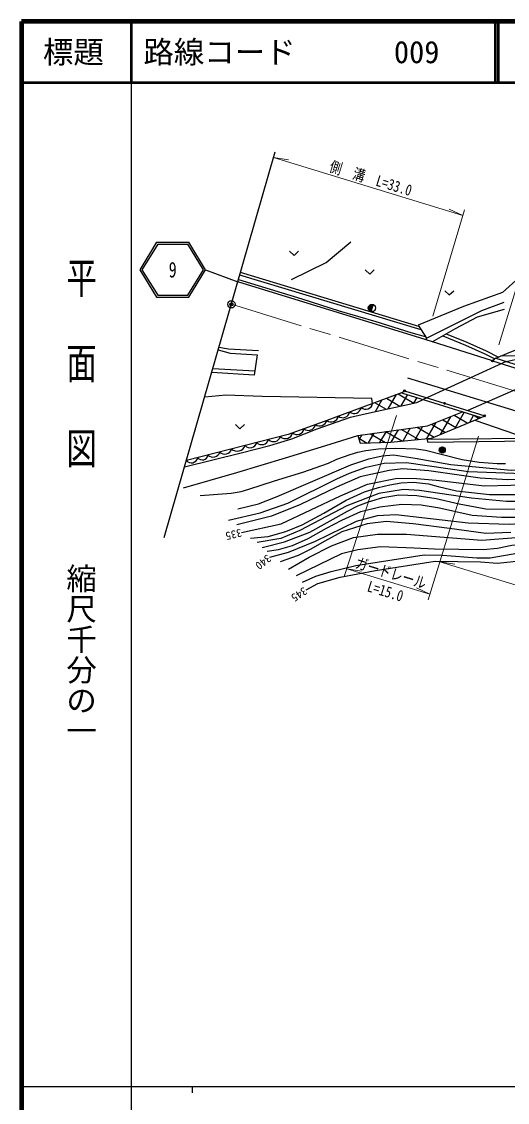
# Model space of a CAD drawing. Units: millimetres at full size, sheet at 1:1000; details may follow other scales. Extents: x 40000 to 680000, y 20000 to 380000.
# Drawn here: x 40000 to 119780, y 202409 to 380000 of the extents above; entities that cross this region are included whole.
import ezdxf
from ezdxf.enums import TextEntityAlignment as Align

# ---------------------------------------------------------------- set-up
doc = ezdxf.new("R2010")
doc.units = ezdxf.units.MM
doc.header["$LTSCALE"] = 1000
doc.header["$PDMODE"] = 32
doc.header["$PDSIZE"] = 500
doc.linetypes.add('CHAIN', pattern=[18.5, 12, -1.5, 3.5, -1.5])
doc.linetypes.add('DASHED', pattern=[7.5, 6, -1.5])
for name, color, linetype, lineweight in [('M-BGD', 7, 'Continuous', 25), ('M-BMK', 2, 'CHAIN', 13), ('M-BMK-OTRS', 5, 'Continuous', 25), ('M-BMK-SRVR', 3, 'Continuous', 25), ('M-STR-HTXT', 7, 'Continuous', 13), ('M-STR-STR1', 1, 'Continuous', 25), ('M-STR-STRC', 7, 'Continuous', 25), ('M-TTL', 2, 'Continuous', 140), ('M-TTL-BAND', 7, 'Continuous', 25), ('M-TTL-LINE', 7, 'Continuous', 50)]:
    doc.layers.add(name, color=color, linetype=linetype, lineweight=lineweight)
doc.layers.add('M-OTRS', color=6, linetype='Continuous')
doc.layers.add('M-TTL-TXT', color=7, linetype='Continuous')
doc.styles.add('@ＭＳ ゴシック', font='')
doc.styles.add('ＭＳ ゴシック', font='')
doc.styles.get('@ＭＳ ゴシック').set_extended_font_data('@MS Gothic')
doc.styles.get('ＭＳ ゴシック').set_extended_font_data('MS Gothic')

msp = doc.modelspace()

# ---------------------------------------------------------------- hatches: boundary and pattern name
at = {"layer": 'M-BGD'}
for points in [[(97714, 333517), (97367, 332368, -1)], [(117188, 324233, -0.41421), (117338, 324383, -0.41421), (117488, 324233, -1)], [(102752, 319321, -0.41421), (102902, 319471, -0.41421), (103052, 319321, -1)], [(109328, 317265, -0.41421), (109478, 317415, -0.41421), (109628, 317265, -1)], [(115903, 315210, -0.41421), (116053, 315360, -0.41421), (116203, 315210, -1)], [(108581, 309604, -0.41421), (109081, 310104, -0.41421), (109581, 309604, -1)]]:
    msp.add_hatch(color=256, dxfattribs=at).paths.add_polyline_path(points)

# ---------------------------------------------------------------- linework, layer by layer
for p, q in [((105612, 329327), (75829, 338328)), ((105236, 329911), (75954, 338761)), ((97714, 333517), (97367, 332368)), ((106484, 327976), (106399, 327708)), ((78710, 325259), (78189, 321920)), ((119554, 324157), (123512, 325003)), ((78189, 321920), (71229, 322346)), ((71415, 322992), (78295, 322604)), ((99900, 318106), (102133, 316816)), ((101517, 318708), (100171, 316377)), ((101830, 318824), (104420, 317329)), ((103358, 318721), (102277, 316849)), ((104910, 318235), (104382, 317321)), ((97969, 317387), (99846, 316304)), ((99182, 317839), (98066, 315905)), ((110424, 315085), (108728, 312147)), ((109174, 314585), (111449, 313271)), ((111049, 315335), (113299, 314036)), ((112674, 315808), (111135, 313142)), ((114227, 315322), (113542, 314136)), ((114267, 315310), (115150, 314800)), ((99847, 312641), (98797, 310821)), ((99842, 312640), (102555, 311073)), ((101840, 312917), (100664, 310880)), ((102402, 312995), (105252, 311349)), ((103832, 313193), (102612, 311079)), ((105825, 313469), (104560, 311279)), ((104963, 313349), (107747, 311742)), ((108040, 314131), (106508, 311478)), ((107298, 313834), (109598, 312506)), ((95239, 312003), (95594, 310723)), ((95362, 311560), (96751, 310758)), ((95863, 312089), (95425, 311331)), ((97855, 312365), (96931, 310764)), ((97281, 312285), (99765, 310851)), ((106690, 310919), (106685, 311369))]:
    msp.add_line(p, q, dxfattribs=at)
for points in [[(84335, 337635), (90045, 340407), (94042, 343830)], [(83987, 342271), (84737, 341571), (85487, 342271)], [(125553, 341404), (118968, 335505), (112553, 333172), (105116, 330097), (106484, 327976), (115608, 332535), (119278, 333884)], [(96416, 339218), (97166, 338518), (97916, 339218)], [(75622, 337610), (86003, 334432), (92177, 332490), (98167, 330726), (103915, 328932), (106301, 328260)], [(117338, 324233), (106267, 327750), (75510, 337219)], [(109495, 335787), (110245, 335087), (110995, 335787)], [(107414, 327386), (111261, 329589), (114893, 331463), (119316, 332723)], [(72307, 326089), (74264, 325528), (78710, 325259)], [(78892, 325883), (73988, 326184), (72406, 326432)], [(117857, 324683), (119678, 325468), (120610, 325851), (121032, 325994), (121871, 326049), (122967, 325988), (124602, 325798), (125647, 325466), (126813, 324967)], [(131724, 324913), (118719, 325055)], [(103392, 321493), (165196, 302626), (193674, 293749), (217116, 286576), (253344, 275446), (272706, 269435)], [(66760, 306815), (76034, 309154), (80760, 310343), (84392, 311431), (88562, 313078), (94028, 314978), (96635, 315584), (104892, 317435), (105969, 317904)], [(102376, 319027), (89685, 314303), (83751, 312136), (67064, 307870)], [(97645, 317266), (97492, 318095), (79482, 318419), (73515, 318609), (70064, 318296)], [(95239, 312003), (106681, 313587), (112425, 315886)], [(95594, 310723), (100645, 310878), (107306, 311560), (115472, 314933)], [(114443, 314509), (135742, 307147), (137719, 307320), (147016, 303699), (160687, 299606), (185287, 292504), (207409, 285811), (241785, 275510)], [(75100, 313812), (75850, 313112), (76600, 313812)], [(66561, 303386), (75327, 305933), (83319, 308344), (89965, 310356), (95239, 312003)], [(106685, 311369), (127747, 311599), (145868, 306121), (166117, 299796), (191389, 292048), (212939, 285498), (242898, 276355), (252435, 273401)], [(106690, 310919), (127682, 311148), (145735, 305691), (165984, 299366), (191257, 291617), (212808, 285067), (242766, 275925), (251818, 273121)], [(69334, 302113), (74415, 302491), (76043, 302807), (77291, 303183), (81516, 304537), (86207, 305963), (90380, 307445), (91764, 308077), (93945, 308855), (95232, 309252), (96532, 309511), (98607, 309783), (101334, 309898), (104826, 309790), (106321, 309603), (109122, 308873), (112376, 308065), (115171, 307633), (118099, 307366), (119487, 307398)], [(73990, 298053), (79154, 299293), (83720, 300893), (91757, 304890), (93831, 305787), (96572, 306770), (99569, 307433), (103218, 307577), (113413, 306083), (128300, 305552), (134539, 306169), (136757, 306922)], [(75518, 299940), (78877, 300788), (81960, 301955), (94049, 307167), (97006, 308182), (99208, 308644), (101075, 308787), (104629, 308293), (110507, 307243), (120425, 306316), (127529, 306481), (133384, 306949), (135130, 307359)], [(137450, 306332), (133457, 305251), (129357, 304833), (119800, 304704), (115295, 304972), (106868, 306198), (102607, 306516), (100369, 306246), (95598, 305184), (91724, 303511), (85790, 300647), (81057, 298752), (75364, 297287)], [(76136, 296033), (82610, 297451), (92391, 302103), (96795, 304005), (101692, 304970), (104897, 304949), (108089, 304671), (116035, 303706), (124677, 303928), (133993, 304709), (138728, 305245)], [(77575, 295111), (80473, 295375), (83372, 296192), (86061, 297292), (89648, 299226), (93330, 301390), (96317, 302731), (98617, 303460), (100451, 303908), (102319, 304188), (104368, 304318), (106814, 304033), (108429, 303625), (111447, 302907), (116856, 302308), (126401, 302282), (133132, 303077), (140160, 304027)], [(141754, 302677), (134097, 302064), (126515, 301142), (119641, 301142), (113910, 301685), (105371, 302937), (102692, 303102), (98685, 302463), (93430, 300456), (85683, 296406), (82563, 295082), (78668, 294421)], [(79506, 293560), (83177, 294516), (87355, 296132), (93499, 299569), (95222, 300407), (96958, 301067), (99303, 301780), (101978, 302256), (104890, 302135), (108111, 301640), (111852, 300762), (116246, 299931), (124634, 299859), (133549, 300445), (139373, 300469), (145393, 299829)], [(80355, 292995), (82204, 293275), (84502, 293906), (87047, 295089), (90077, 296752), (92570, 298061), (95718, 299491), (98826, 300286), (102438, 300729), (105640, 300587), (108619, 300107), (113991, 298927), (118801, 298562), (123942, 298562)], [(80752, 292018), (83812, 292795), (88247, 294651), (94999, 297907), (98440, 298825), (101465, 299000), (113347, 297659), (120066, 297411), (130810, 298105), (140130, 297557), (149880, 295742), (157990, 293536), (164689, 290758), (171580, 286678), (180652, 281030), (186798, 278325), (197004, 276106), (205710, 275406), (212947, 275406), (216932, 275777)], [(120335, 296073), (116250, 295905), (110251, 296696), (104295, 297500), (99877, 297843), (96739, 297467), (92600, 296156), (89801, 294653), (87405, 293238), (85411, 292295), (82463, 291257)], [(83857, 290013), (87238, 292014), (90879, 293863), (94501, 295254), (98459, 295760), (103223, 295760), (115594, 294789), (123301, 295395)], [(221361, 271795), (215633, 271475), (206473, 271026), (198110, 271349), (189173, 273190), (179116, 277466), (169649, 282336), (158768, 287676), (152834, 290228), (147616, 291807), (142260, 292747), (125422, 294223), (120535, 293929), (118185, 293401), (115786, 293184), (107808, 293295), (104458, 293462), (98937, 293683), (95209, 293211), (92551, 292566), (85104, 288929)], [(86126, 287889), (88348, 288893), (90834, 289669), (94895, 290621), (106111, 292399), (109150, 292314), (114753, 291888), (116926, 291888), (123869, 293093)], [(86712, 286619), (88675, 287677), (92293, 288697), (98112, 289833), (107922, 291361), (115355, 291231), (118144, 291027), (124856, 291750), (129389, 291750), (137657, 290941), (145086, 289919), (149181, 288959), (152693, 287725), (181194, 273345), (184620, 271765), (189529, 269976), (194341, 268808), (197668, 267988), (203323, 267616), (211879, 268241), (216048, 269152), (219554, 269436), (223045, 268973), (227035, 266987)]]:
    msp.add_lwpolyline(points, dxfattribs=at)
at = {"layer": 'M-BGD', "linetype": 'DASHED'}
for points in [[(109749, 328723), (113119, 327332), (116314, 325895), (118335, 324889)], [(109157, 328384), (112905, 326837), (116083, 325407), (117740, 324582)]]:
    msp.add_lwpolyline(points, dxfattribs=at)
at = {"layer": 'M-BGD'}
for centre, radius in [((97540, 332943), 600), ((117338, 324233), 150), ((102902, 319321), 150), ((109478, 317265), 150), ((116053, 315210), 150), ((109081, 309604), 500)]:
    msp.add_circle(centre, radius, dxfattribs=at)
for centre, radius, start, end in [((94628, 316771), 1160, 230.9028, 349.93242), ((96502, 317469), 1160, 230.9028, 349.93242), ((88938, 314824), 1258, 236.40556, 343.88821), ((90879, 315376), 1160, 230.9028, 349.93242), ((92753, 316074), 1160, 230.9028, 349.93242), ((85222, 313300), 1160, 230.54515, 349.57477), ((87101, 313986), 1160, 230.54515, 349.57477), ((77520, 311151), 1160, 224.82542, 343.85505), ((79458, 311647), 1160, 224.82542, 343.85505), ((81396, 312142), 1160, 224.82542, 343.85505), ((83339, 312645), 1170, 224.9005, 348.11641), ((71430, 309594), 1160, 224.82542, 343.85505), ((73367, 310089), 1160, 224.82542, 343.85505), ((75407, 310764), 1360, 227.14576, 341.53471), ((67879, 308551), 1062, 219.84367, 348.8368), ((69674, 308911), 942, 216.91327, 351.7672)]:
    msp.add_arc(centre, radius, start, end, dxfattribs=at)
at = {"layer": 'M-BMK'}
msp.add_line((74453, 333546), (274041, 272414), dxfattribs=at)
at = {"layer": 'M-BMK-OTRS'}
msp.add_line((63422, 295217), (81667, 358612), dxfattribs=at)
at = {"layer": 'M-BMK-SRVR'}
msp.add_circle((74453, 333546), 600, dxfattribs=at)
at = {"layer": 'M-OTRS'}
msp.add_point((74453, 333546), dxfattribs=at)
at = {"layer": 'M-STR-HTXT'}
for p, q in [((81390, 357651), (112464, 348133)), ((81390, 357651), (83815, 357266)), ((107561, 331619), (112749, 349092)), ((112464, 348133), (110240, 349172)), ((118352, 326862), (123937, 345096)), ((101595, 315302), (92985, 288832)), ((115035, 311887), (106784, 284976)), ((108711, 291259), (111135, 290874)), ((93396, 290093), (107069, 285905)), ((93396, 290093), (95820, 289708)), ((107069, 285905), (104845, 286944))]:
    msp.add_line(p, q, dxfattribs=at)
msp.add_lwpolyline([(108711, 291259), (265131, 243349), (268367, 242366), (270455, 241750), (275337, 240363), (280121, 239076), (285306, 237763), (289091, 236871)], dxfattribs=at)
at = {"layer": 'M-STR-STR1'}
for p, q in [((119554, 324157), (105969, 317904)), ((117857, 324683), (117338, 324233)), ((117338, 324233), (132515, 319528)), ((117857, 324683), (132515, 320139)), ((125791, 321613), (113289, 316074)), ((102376, 319027), (102902, 319321)), ((102376, 319027), (115472, 314933)), ((102902, 319321), (116053, 315210)), ((115472, 314933), (116053, 315210))]:
    msp.add_line(p, q, dxfattribs=at)
at = {"layer": 'M-STR-STRC'}
for p, q in [((62178, 343740), (59414, 339240)), ((62346, 343440), (59766, 339240)), ((62178, 343740), (67450, 343740)), ((62346, 343440), (67282, 343440)), ((69862, 339240), (67282, 343440)), ((70214, 339240), (67450, 343740)), ((59414, 339240), (62178, 334740)), ((59766, 339240), (62346, 335040)), ((67282, 335040), (69862, 339240)), ((67450, 334740), (70214, 339240)), ((70214, 339240), (75510, 337219)), ((62178, 334740), (67450, 334740)), ((62346, 335040), (67282, 335040))]:
    msp.add_line(p, q, dxfattribs=at)
at = {"layer": 'M-TTL'}
for p, q in [((40000, 380000), (40000, 20000)), ((680000, 380000), (40000, 380000))]:
    msp.add_line(p, q, dxfattribs=at)
at = {"layer": 'M-TTL-BAND'}
for p, q in [((58000, 370000), (58000, 20000)), ((40000, 205000), (579000, 205000)), ((68000, 205000), (68000, 204000))]:
    msp.add_line(p, q, dxfattribs=at)
at = {"layer": 'M-TTL-LINE'}
for p, q in [((58000, 380000), (58000, 370000)), ((117750, 380000), (117750, 370000)), ((118250, 380000), (118250, 370000)), ((40000, 370000), (680000, 370000))]:
    msp.add_line(p, q, dxfattribs=at)

# ---------------------------------------------------------------- texts
at = {"layer": 'M-BGD', "style": 'ＭＳ ゴシック'}
for s, rotation, p in [('335', 193.664, (76136, 296033)), ('340', 218.353, (80752, 292018)), ('345', 213.676, (86712, 286619))]:
    msp.add_text(s, height=1320, rotation=rotation, dxfattribs=at).set_placement(p, align=Align.MIDDLE_LEFT)
at = {"layer": 'M-STR-HTXT', "style": 'ＭＳ ゴシック', "width": 0.8}
for s, p in [('側\u3000溝\u3000L=33.0', (96912, 352843)), ('ガードレール', (100230, 287990))]:
    msp.add_text(s, height=1833, rotation=342.97, dxfattribs=at).set_placement(p, align=Align.BOTTOM_CENTER)
msp.add_text('L=15.0', height=1833, rotation=342.97, dxfattribs=at).set_placement((100026, 287298), align=Align.TOP_CENTER)
at = {"layer": 'M-STR-STRC', "style": 'ＭＳ ゴシック', "width": 0.75}
msp.add_text('9', height=2566, dxfattribs=at).set_placement((64814, 339240), align=Align.MIDDLE_CENTER)
at = {"layer": 'M-TTL-BAND', "style": '@ＭＳ ゴシック', "width": 1.4}
msp.add_text('平  面  図', height=3666, rotation=270, dxfattribs=at).set_placement((49777, 306475), align=Align.MIDDLE_RIGHT)
at = {"layer": 'M-TTL-BAND', "style": '@ＭＳ ゴシック'}
msp.add_text('縮尺千分の一', height=3666, rotation=270, dxfattribs=at).set_placement((49777, 261030), align=Align.MIDDLE_RIGHT)
at = {"layer": 'M-TTL-TXT', "style": 'ＭＳ ゴシック'}
msp.add_text('標題', height=3666, dxfattribs=at).set_placement((48500, 375000), align=Align.MIDDLE_CENTER)
for s, p in [('路線コード', (60000, 375000)), ('009', (101142, 375000))]:
    msp.add_text(s, height=3666, dxfattribs=at).set_placement(p, align=Align.MIDDLE_LEFT)

doc.saveas('drawing.dxf')
